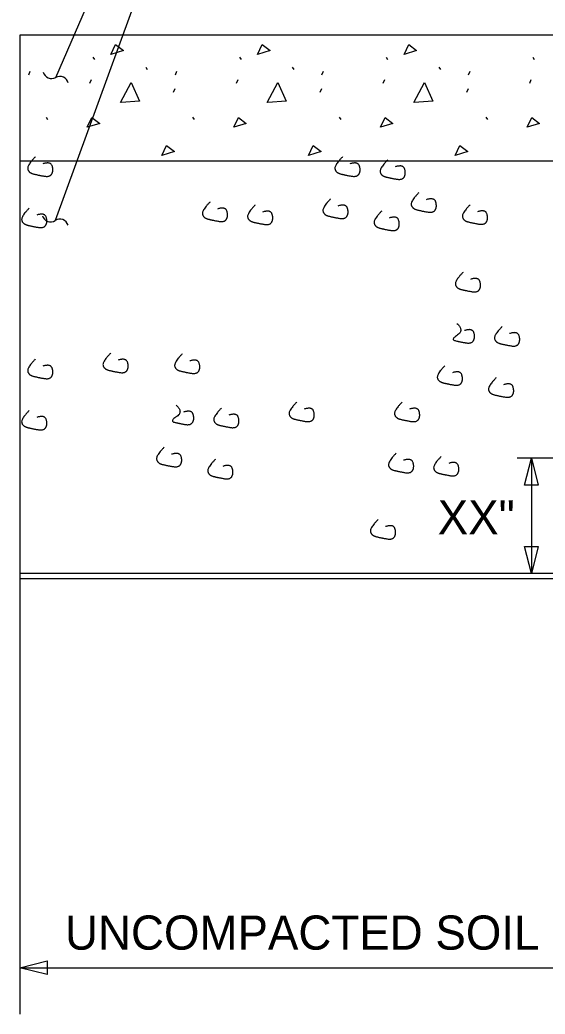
# Model space of a CAD drawing. Extents: x 9962.6 to 10035.4, y 9942 to 10013.5.
# Drawn here: x 9962.55 to 9978.61, y 9965.97 to 9996.37 of the extents above; entities that cross this region are included whole.
import ezdxf

# ---------------------------------------------------------------- set-up
doc = ezdxf.new("R2010")
doc.units = 0
for name, color, linetype in [('Default', 7, 'Continuous'), ('G-ANNO-TEXT', 7, 'Continuous'), ('G-DETL-LINE', 7, 'Continuous'), ('G-DETL-PATT', 7, 'Continuous')]:
    doc.layers.add(name, color=color, linetype=linetype)

# ---------------------------------------------------------------- blocks, each defined once
blk = doc.blocks.new('TERARR')
at = {"layer": 'Default'}
blk.add_lwpolyline([(-0.667, 0.167), (0, 0), (-0.667, -0.167)], close=True, dxfattribs=at)
blk = doc.blocks.new('TERBRK')
at = {"layer": 'Default'}
for centre, start, end in [((0.125, 0.167), 126.8699, 233.1301), ((-0.125, -0.167), 306.8699, 53.1301)]:
    blk.add_arc(centre, 0.208, start, end, dxfattribs=at)

msp = doc.modelspace()

# ---------------------------------------------------------------- linework, layer by layer
at = {"layer": 'G-ANNO-TEXT'}
for p, q in [((9980.116, 9982.972), (9977.757, 9982.972)), ((9978.196, 9982.972), (9978.196, 9979.438)), ((9962.554, 9967.389), (9980.628, 9967.389))]:
    msp.add_line(p, q, dxfattribs=at)
for points in [[(9963.651, 9994.603), (9967.199, 10002.784), (9968.107, 10002.784)], [(9968.135, 10000.102), (9967.227, 10000.102), (9963.636, 9990.233)]]:
    msp.add_lwpolyline(points, dxfattribs=at)
at = {"layer": 'G-DETL-LINE'}
for p, q in [((9971.583, 9995.897), (9962.554, 9995.897)), ((9962.554, 9995.897), (9962.554, 9965.974)), ((10008.643, 9995.897), (9971.583, 9995.897)), ((9962.554, 9992.06), (10001.443, 9992.052)), ((9980.794, 9979.438), (9962.554, 9979.438)), ((9962.554, 9979.287), (9980.82, 9979.287))]:
    msp.add_line(p, q, dxfattribs=at)
at = {"layer": 'G-DETL-PATT'}
for p, q in [((9964.786, 9995.226), (9964.834, 9995.154)), ((9969.269, 9995.226), (9969.317, 9995.154)), ((9973.752, 9995.226), (9973.8, 9995.154)), ((9978.235, 9995.226), (9978.283, 9995.154)), ((9962.825, 9994.686), (9962.873, 9994.794)), ((9966.401, 9994.921), (9966.449, 9994.849)), ((9967.308, 9994.686), (9967.356, 9994.794)), ((9970.884, 9994.921), (9970.932, 9994.849)), ((9971.791, 9994.686), (9971.839, 9994.794)), ((9975.367, 9994.921), (9975.415, 9994.849)), ((9976.274, 9994.686), (9976.322, 9994.794)), ((9964.695, 9994.436), (9964.743, 9994.544)), ((9969.178, 9994.436), (9969.226, 9994.544)), ((9973.661, 9994.436), (9973.71, 9994.544)), ((9978.145, 9994.436), (9978.193, 9994.544)), ((9967.254, 9994.16), (9967.302, 9994.268)), ((9971.737, 9994.16), (9971.785, 9994.268)), ((9976.22, 9994.16), (9976.268, 9994.268)), ((9963.353, 9993.393), (9963.401, 9993.321)), ((9967.836, 9993.393), (9967.884, 9993.321)), ((9972.319, 9993.393), (9972.367, 9993.321)), ((9976.802, 9993.393), (9976.85, 9993.321))]:
    msp.add_line(p, q, dxfattribs=at)
for points in [[(9965.336, 9995.309), (9965.48, 9995.609), (9965.72, 9995.429), (9965.336, 9995.309)], [(9969.819, 9995.309), (9969.963, 9995.609), (9970.203, 9995.429), (9969.819, 9995.309)], [(9974.302, 9995.309), (9974.446, 9995.609), (9974.686, 9995.429), (9974.302, 9995.309)], [(9965.636, 9993.836), (9965.959, 9994.448), (9966.211, 9993.884), (9965.648, 9993.836)], [(9970.119, 9993.836), (9970.443, 9994.448), (9970.694, 9993.884), (9970.131, 9993.836)], [(9974.602, 9993.836), (9974.926, 9994.448), (9975.177, 9993.884), (9974.614, 9993.836)], [(9964.611, 9993.081), (9964.755, 9993.381), (9964.995, 9993.201), (9964.611, 9993.081)], [(9969.095, 9993.081), (9969.238, 9993.381), (9969.478, 9993.201), (9969.095, 9993.081)], [(9973.578, 9993.081), (9973.721, 9993.381), (9973.961, 9993.201), (9973.578, 9993.081)], [(9978.061, 9993.081), (9978.204, 9993.381), (9978.444, 9993.201), (9978.061, 9993.081)], [(9966.897, 9992.224), (9967.041, 9992.524), (9967.28, 9992.344), (9966.897, 9992.224)], [(9971.38, 9992.224), (9971.524, 9992.524), (9971.763, 9992.344), (9971.38, 9992.224)], [(9975.863, 9992.224), (9976.007, 9992.524), (9976.247, 9992.344), (9975.863, 9992.224)]]:
    msp.add_lwpolyline(points, dxfattribs=at)
for points in [[(9963.026, 9992.179), (9962.766, 9991.914), (9962.825, 9991.691), (9963.115, 9991.62), (9963.478, 9991.557), (9963.588, 9991.764), (9963.496, 9992.042), (9963.253, 9991.964)], [(9972.421, 9992.179), (9972.161, 9991.914), (9972.22, 9991.691), (9972.51, 9991.62), (9972.873, 9991.557), (9972.983, 9991.764), (9972.891, 9992.042), (9972.648, 9991.964)], [(9973.802, 9992.087), (9973.543, 9991.822), (9973.602, 9991.599), (9973.891, 9991.528), (9974.255, 9991.465), (9974.365, 9991.672), (9974.273, 9991.95), (9974.029, 9991.872)], [(9974.752, 9991.082), (9974.493, 9990.818), (9974.552, 9990.595), (9974.841, 9990.523), (9975.205, 9990.46), (9975.315, 9990.667), (9975.222, 9990.945), (9974.979, 9990.868)], [(9968.368, 9990.798), (9968.109, 9990.534), (9968.168, 9990.311), (9968.457, 9990.239), (9968.821, 9990.177), (9968.93, 9990.383), (9968.838, 9990.661), (9968.595, 9990.584)], [(9969.75, 9990.706), (9969.49, 9990.442), (9969.549, 9990.219), (9969.838, 9990.147), (9970.202, 9990.085), (9970.312, 9990.291), (9970.22, 9990.569), (9969.977, 9990.492)], [(9972.052, 9990.89), (9971.793, 9990.626), (9971.852, 9990.403), (9972.141, 9990.331), (9972.505, 9990.269), (9972.615, 9990.475), (9972.523, 9990.753), (9972.279, 9990.676)], [(9976.318, 9990.714), (9976.059, 9990.449), (9976.118, 9990.226), (9976.407, 9990.155), (9976.771, 9990.092), (9976.88, 9990.299), (9976.788, 9990.577), (9976.545, 9990.499)], [(9962.842, 9990.614), (9962.582, 9990.35), (9962.641, 9990.127), (9962.93, 9990.055), (9963.294, 9989.992), (9963.404, 9990.199), (9963.312, 9990.477), (9963.069, 9990.4)], [(9973.618, 9990.522), (9973.359, 9990.258), (9973.418, 9990.035), (9973.707, 9989.963), (9974.071, 9989.9), (9974.181, 9990.107), (9974.088, 9990.385), (9973.845, 9990.308)], [(9976.104, 9988.648), (9975.844, 9988.384), (9975.903, 9988.161), (9976.192, 9988.089), (9976.556, 9988.027), (9976.666, 9988.233), (9976.574, 9988.511), (9976.331, 9988.434)], [(9975.919, 9987.083), (9976.146, 9986.869), (9975.719, 9986.596), (9976.008, 9986.524), (9976.372, 9986.462), (9976.482, 9986.668), (9976.389, 9986.946), (9976.146, 9986.869)], [(9977.301, 9986.991), (9977.041, 9986.727), (9977.1, 9986.504), (9977.39, 9986.432), (9977.754, 9986.37), (9977.863, 9986.576), (9977.771, 9986.854), (9977.528, 9986.777)], [(9965.329, 9986.178), (9965.069, 9985.913), (9965.128, 9985.69), (9965.417, 9985.619), (9965.781, 9985.556), (9965.891, 9985.763), (9965.799, 9986.041), (9965.556, 9985.963)], [(9967.519, 9986.154), (9967.259, 9985.89), (9967.318, 9985.667), (9967.607, 9985.595), (9967.971, 9985.533), (9968.081, 9985.739), (9967.989, 9986.017), (9967.746, 9985.94)], [(9963.026, 9985.994), (9962.766, 9985.729), (9962.825, 9985.506), (9963.115, 9985.435), (9963.478, 9985.372), (9963.588, 9985.578), (9963.496, 9985.857), (9963.253, 9985.779)], [(9975.551, 9985.795), (9975.291, 9985.53), (9975.35, 9985.307), (9975.64, 9985.236), (9976.003, 9985.173), (9976.113, 9985.379), (9976.021, 9985.658), (9975.778, 9985.58)], [(9977.117, 9985.426), (9976.857, 9985.162), (9976.916, 9984.939), (9977.205, 9984.868), (9977.569, 9984.805), (9977.679, 9985.011), (9977.587, 9985.289), (9977.344, 9985.212)], [(9971.019, 9984.681), (9970.759, 9984.417), (9970.818, 9984.194), (9971.107, 9984.122), (9971.471, 9984.06), (9971.581, 9984.266), (9971.489, 9984.544), (9971.246, 9984.467)], [(9974.242, 9984.681), (9973.983, 9984.417), (9974.042, 9984.194), (9974.331, 9984.122), (9974.695, 9984.06), (9974.805, 9984.266), (9974.713, 9984.544), (9974.469, 9984.467)], [(9962.842, 9984.429), (9962.582, 9984.164), (9962.641, 9983.941), (9962.93, 9983.87), (9963.294, 9983.807), (9963.404, 9984.014), (9963.312, 9984.292), (9963.069, 9984.214)], [(9967.334, 9984.589), (9967.561, 9984.375), (9967.134, 9984.102), (9967.423, 9984.03), (9967.787, 9983.968), (9967.897, 9984.174), (9967.804, 9984.452), (9967.561, 9984.375)], [(9968.716, 9984.497), (9968.456, 9984.233), (9968.515, 9984.01), (9968.805, 9983.938), (9969.168, 9983.876), (9969.278, 9984.082), (9969.186, 9984.36), (9968.943, 9984.283)], [(9966.966, 9983.301), (9966.706, 9983.036), (9966.765, 9982.813), (9967.055, 9982.742), (9967.418, 9982.679), (9967.528, 9982.885), (9967.436, 9983.164), (9967.193, 9983.086)], [(9974.058, 9983.117), (9973.799, 9982.852), (9973.858, 9982.629), (9974.147, 9982.558), (9974.511, 9982.495), (9974.621, 9982.701), (9974.528, 9982.979), (9974.285, 9982.902)], [(9968.532, 9982.932), (9968.272, 9982.668), (9968.331, 9982.445), (9968.62, 9982.374), (9968.984, 9982.311), (9969.094, 9982.517), (9969.002, 9982.795), (9968.759, 9982.718)], [(9975.44, 9983.024), (9975.18, 9982.76), (9975.239, 9982.537), (9975.528, 9982.466), (9975.892, 9982.403), (9976.002, 9982.609), (9975.91, 9982.887), (9975.667, 9982.81)], [(9973.506, 9981.091), (9973.246, 9980.827), (9973.305, 9980.604), (9973.594, 9980.533), (9973.958, 9980.47), (9974.068, 9980.676), (9973.976, 9980.954), (9973.733, 9980.877)]]:
    msp.add_open_spline(points, degree=2, dxfattribs=at)

# ---------------------------------------------------------------- block references
at = {"layer": 'G-ANNO-TEXT'}
for name, p, xscale, yscale, rotation in [('TERBRK', (9963.651, 9994.603), 1.249984, 1.249984, -113.44360028866032), ('TERBRK', (9963.636, 9990.233), 1.2499840000000002, 1.249984, -109.99394073301214), ('TERBRK', (9963.636, 9990.233), 1.2499840000000002, 1.249984, -109.99394073301214), ('TERARR', (9978.196, 9982.972), 1.24992, 1.24992, 90), ('TERARR', (9978.196, 9979.438), 1.24992, 1.24992, -90), ('TERARR', (9962.554, 9967.389), 1.249984, 1.249984, 180)]:
    msp.add_blockref(name, p, dxfattribs=dict(at, xscale=xscale, yscale=yscale, rotation=rotation))

# ---------------------------------------------------------------- texts
for s, p in [('XX"', (9975.33, 9980.64)), ('UNCOMPACTED SOIL', (9963.935, 9967.944))]:
    msp.add_text(s, height=1.044, dxfattribs=at).set_placement(p)

doc.saveas('drawing.dxf')
